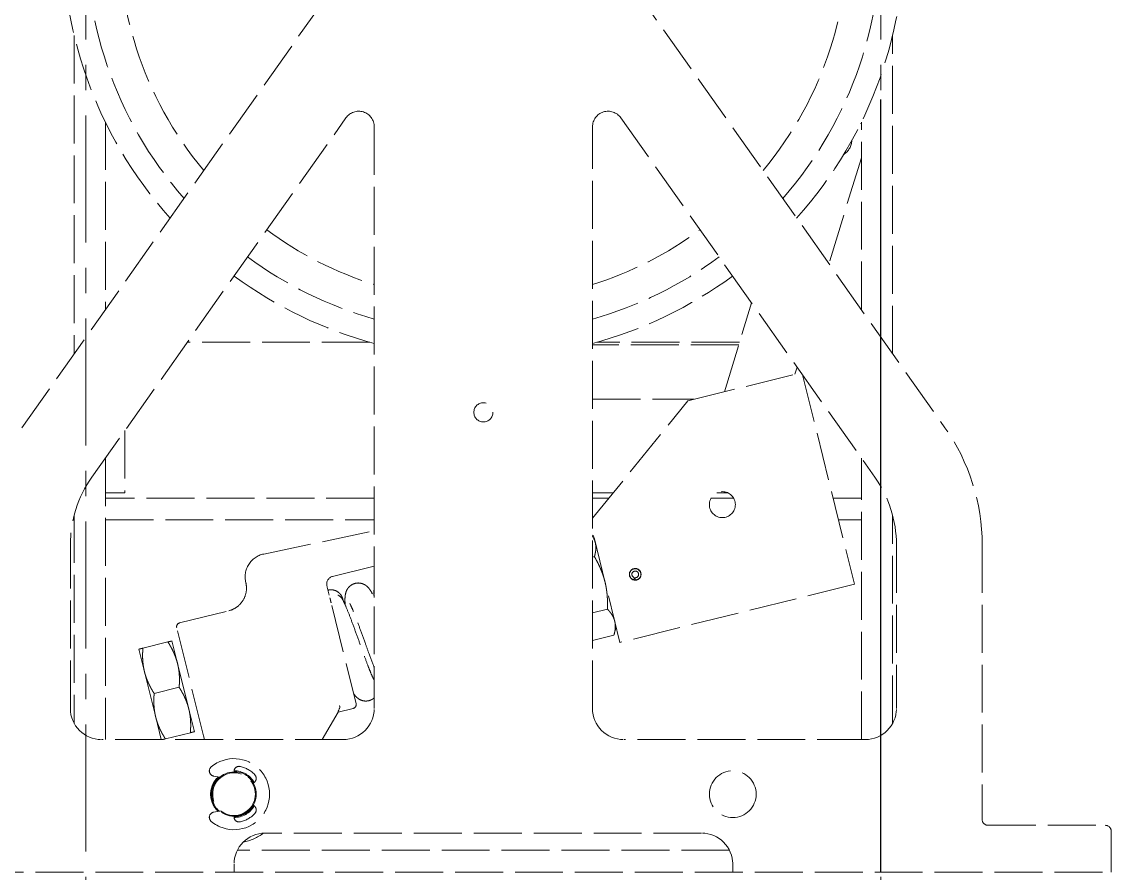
# Model space of a CAD drawing. Header units: millimetres. Extents: x -665 to 1025117, y -27997 to 4210.
# Drawn here: x 2197.6 to 2470.2, y -7994.5 to -7781.5 of the extents above; entities that cross this region are included whole.
import ezdxf

# ---------------------------------------------------------------- set-up
doc = ezdxf.new("R2010")
doc.units = ezdxf.units.MM
doc.linetypes.add('$2$ACAD_ISO02W100', pattern=[15, 12, -3])
doc.linetypes.add('$2$CENTER', pattern=[50.8, 31.75, -6.35, 6.35, -6.35])
doc.layers.add('$2$CL', color=2, linetype='$2$CENTER', lineweight=0)
doc.layers.add('$2$DL', color=8, linetype='$2$ACAD_ISO02W100', lineweight=0)

msp = doc.modelspace()

# ---------------------------------------------------------------- linework, layer by layer
at = {"layer": '$2$CL'}
for p, q in [((2213.675, -8243.082), (2213.675, -7760.248)), ((2412.575, -8243.082), (2412.575, -7760.248))]:
    msp.add_line(p, q, dxfattribs=at)
at = {"layer": '$2$DL'}
for p, q in [((2197.626, -7883.079), (2294.018, -7746.739)), ((2332.232, -7746.739), (2428.624, -7883.079)), ((2210.75, -7784.894), (2210.75, -7864.517)), ((2415.5, -7864.517), (2415.5, -7784.894)), ((2215.141, -7895.462), (2278.74, -7805.505)), ((2218.55, -7806.548), (2218.55, -7853.484)), ((2347.51, -7805.505), (2411.109, -7895.462)), ((2407.7, -7853.484), (2407.7, -7806.548)), ((2285.825, -7807.756), (2285.825, -7953.298)), ((2340.425, -7953.298), (2340.425, -7807.756)), ((2407.7, -7815.507), (2399.574, -7841.991)), ((2373.422, -7874.044), (2380.245, -7851.807)), ((2284.733, -7861.648), (2239.048, -7861.648)), ((2377.029, -7862.288), (2340.425, -7862.288)), ((2377.225, -7861.648), (2341.517, -7861.648)), ((2364.313, -7876.3), (2392.607, -7869.292)), ((2391.624, -7867.902), (2391.082, -7869.67)), ((2393.001, -7869.85), (2405.976, -7922.23)), ((2340.425, -7875.938), (2365.777, -7875.938)), ((2340.425, -7905.707), (2364.313, -7876.3)), ((2223.425, -7883.745), (2223.425, -7899.338)), ((2218.55, -7890.641), (2218.55, -7961.098)), ((2407.7, -7961.098), (2407.7, -7890.641)), ((2223.425, -7899.338), (2218.55, -7899.338)), ((2345.599, -7899.338), (2340.425, -7899.338)), ((2374.267, -7899.338), (2371.559, -7899.338)), ((2285.825, -7900.648), (2218.55, -7900.648)), ((2344.535, -7900.648), (2340.425, -7900.648)), ((2375.718, -7900.648), (2370.108, -7900.648)), ((2407.7, -7900.648), (2400.63, -7900.648)), ((2210.75, -7904.859), (2210.75, -7957.074)), ((2415.5, -7957.074), (2415.5, -7904.859)), ((2210.448, -7906.108), (2210.75, -7906.108)), ((2218.55, -7906.108), (2285.825, -7906.108)), ((2401.982, -7906.108), (2407.7, -7906.108)), ((2415.5, -7906.108), (2415.802, -7906.108)), ((2258.158, -7914.652), (2285.825, -7908.866)), ((2347.299, -7936.764), (2340.425, -7909.013)), ((2340.735, -7910.265), (2340.425, -7909.943)), ((2209.775, -7953.298), (2209.775, -7912.348)), ((2416.475, -7912.348), (2416.475, -7953.298)), ((2437.925, -7912.348), (2437.925, -7981.086)), ((2340.425, -7915.437), (2340.91, -7915.316)), ((2285.825, -7917.677), (2275.398, -7920.26)), ((2274.056, -7922.953), (2273.933, -7922.457)), ((2274.543, -7924.917), (2274.056, -7922.953)), ((2405.976, -7922.23), (2347.299, -7936.764)), ((2237.102, -7931.917), (2249.402, -7928.87)), ((2275.185, -7927.51), (2281.279, -7952.113)), ((2340.425, -7929.355), (2344.158, -7928.43)), ((2243.084, -7960.12), (2236.391, -7933.098)), ((2340.425, -7936.314), (2345.782, -7934.987)), ((2346.361, -7932.979), (2345.782, -7934.987)), ((2227.934, -7938.206), (2234.187, -7936.657)), ((2236.607, -7942.084), (2235.201, -7936.406)), ((2226.92, -7938.457), (2228.326, -7944.135)), ((2239.421, -7953.441), (2236.607, -7942.084)), ((2228.326, -7944.135), (2231.14, -7955.492)), ((2230.747, -7949.562), (2237, -7948.014)), ((2240.827, -7959.119), (2239.421, -7953.441)), ((2276.782, -7954.231), (2280.567, -7953.294)), ((2231.14, -7955.492), (2232.528, -7961.098)), ((2276.782, -7954.231), (2272.798, -7961.098)), ((2233.56, -7960.919), (2239.813, -7959.371)), ((2278.025, -7961.098), (2217.575, -7961.098)), ((2243.084, -7960.12), (2243.326, -7961.098)), ((2408.675, -7961.098), (2348.225, -7961.098)), ((2247.163, -7970.494), (2245.632, -7970.224)), ((2250.725, -7969.095), (2250.725, -7969.2)), ((2255.53, -7971.974), (2255.621, -7971.921)), ((2255.621, -7977.575), (2255.53, -7977.522)), ((2245.632, -7979.272), (2247.163, -7979.002)), ((2250.725, -7980.296), (2250.725, -7980.401)), ((2439.387, -7982.548), (2468.751, -7982.548)), ((2470.214, -7984.011), (2470.214, -7994.248)), ((2367.725, -7984.498), (2258.525, -7984.498)), ((2374.691, -7988.788), (2251.559, -7988.788)), ((2156.036, -7994.248), (2470.214, -7994.248)), ((2250.725, -7992.298), (2250.725, -7994.248)), ((2375.525, -7994.248), (2375.525, -7992.298))]:
    msp.add_line(p, q, dxfattribs=at)
for centre, radius in [((2313.125, -7879.198), 2.395), ((2372.913, -7902.295), 3.253), ((2351.119, -7919.747), 1.462), ((2250.725, -7974.748), 5.548), ((2250.725, -7974.748), 5.338), ((2375.525, -7974.748), 5.85)]:
    msp.add_circle(centre, radius, dxfattribs=at)
for centre, radius, start, end in [((2313.125, -7760.248), 105.3, 318.09966, 221.90034), ((2313.125, -7760.248), 99.45, 318.86903, 221.13097), ((2313.125, -7760.248), 91.163, 320.1335, 219.8665), ((2281.925, -7807.756), 3.9, 0, 144.73993), ((2344.325, -7807.756), 3.9, 35.26007, 180), ((2400.94, -7810.948), 7.8, 29.92608, 31.89078), ((2400.94, -7810.948), 4.388, 302.17143, 357.82857), ((2313.125, -7760.248), 91.162, 233.51426, 252.57451), ((2313.125, -7760.248), 91.162, 287.42549, 306.48574), ((2313.125, -7760.248), 99.45, 233.61641, 254.0672), ((2313.125, -7760.248), 99.45, 285.9328, 306.38359), ((2313.125, -7760.248), 105.3, 233.67883, 254.97389), ((2313.125, -7760.248), 105.3, 285.02611, 306.32117), ((2387.225, -7912.348), 50.7, 0, 35.26007), ((2239.025, -7912.348), 29.25, 144.73993, 180), ((2387.225, -7912.348), 29.25, 0, 35.26007), ((2259.356, -7920.378), 5.85, 101.81202, 193.91195), ((2351.119, -7919.747), 1.42, 275.08497, 247.78153), ((2351.119, -7919.747), 0.838, 282.16813, 240.69837), ((2350.556, -7920.75), 0.312, 274.82748, 60.69837), ((2351.362, -7920.871), 0.312, 102.16813, 248.03902), ((2237.337, -7932.863), 0.975, 103.91195, 193.91195), ((2217.575, -7953.298), 7.8, 180, 270), ((2278.025, -7953.298), 7.8, 270, 0), ((2280.333, -7952.347), 0.975, 283.91195, 13.91195), ((2348.225, -7953.298), 7.8, 180, 270), ((2408.675, -7953.298), 7.8, 270, 0), ((2250.725, -7974.748), 8.892, 230.07824, 129.92176), ((2245.86, -7968.934), 1.31, 129.92176, 260), ((2250.725, -7974.748), 5.85, 132.38101, 227.61899), ((2252.035, -7969.095), 1.31, 76.9497, 180), ((2250.725, -7974.748), 5.645, 30, 90), ((2250.725, -7974.748), 5.85, 30.14536, 89.85464), ((2250.725, -7974.748), 7.114, 43.0503, 76.9497), ((2254.966, -7970.787), 1.31, 300, 43.0503), ((2250.725, -7974.748), 5.645, 130.76004, 229.23996), ((2250.725, -7974.748), 5.645, 270, 330), ((2250.725, -7974.748), 5.85, 270.14536, 329.85464), ((2254.966, -7978.71), 1.31, 316.9497, 60), ((2245.86, -7980.562), 1.31, 100, 230.07824), ((2252.035, -7980.401), 1.31, 180, 283.0503), ((2250.725, -7974.748), 7.114, 283.0503, 316.9497), ((2439.387, -7981.086), 1.462, 180, 270), ((2258.525, -7992.298), 7.8, 90, 180), ((2250.725, -7974.748), 12.245, 280.78132, 307.14366), ((2367.725, -7992.298), 7.8, 0, 90)]:
    msp.add_arc(centre, radius, start, end, dxfattribs=at)
for centre, major_axis, ratio, start_param, end_param in [((2275.867, -7922.154), (0.469, -1.894), 0.9993908, 3.1415927, 4.712389), ((2287.668, -7935.463), (-10.901, -18.767), 0.0250931, 5.9546558, 6.3074662), ((2468.751, -7984.011), (1.463, 0), 0.9998477, 0, 1.5707963)]:
    msp.add_ellipse(centre, major_axis=major_axis, ratio=ratio, start_param=start_param, end_param=end_param, dxfattribs=at)
for points, weights in [([(2341.112, -7911.787), (2340.91, -7910.973), (2340.425, -7910.192)], [1, 1.04774873674, 1.07520831763]), ([(2340.91, -7915.316), (2341.489, -7913.308), (2341.112, -7911.787)], [1.10906450004, 1.0930923738, 1]), ([(2343.548, -7921.622), (2342.794, -7918.579), (2340.91, -7915.316)], [1, 1.0930923738, 1.10906450004]), ([(2344.158, -7928.43), (2344.302, -7924.665), (2343.548, -7921.622)], [1.10906450004, 1.0930923738, 1]), ([(2345.984, -7931.457), (2345.608, -7929.936), (2344.158, -7928.43)], [1, 1.0930923738, 1.10906450004]), ([(2345.782, -7934.987), (2346.361, -7932.979), (2345.984, -7931.457)], [1.10906450004, 1.0930923738, 1]), ([(2234.187, -7936.657), (2235.201, -7936.406), (2235.201, -7936.406)], [1.10906450004, 1.0930923738, 1]), ([(2236.607, -7942.084), (2235.955, -7939.449), (2234.187, -7936.657)], [1, 1.0930923738, 1.10906450004]), ([(2226.92, -7938.457), (2226.92, -7938.457), (2227.934, -7938.206)], [1, 1.0930923738, 1.10906450004]), ([(2227.934, -7938.206), (2227.674, -7941.5), (2228.326, -7944.135)], [1.10906450004, 1.0930923738, 1]), ([(2237, -7948.014), (2237.26, -7944.719), (2236.607, -7942.084)], [1.10906450004, 1.0930923738, 1]), ([(2228.326, -7944.135), (2228.979, -7946.771), (2230.747, -7949.562)], [1, 1.0930923738, 1.10906450004]), ([(2239.421, -7953.441), (2238.768, -7950.806), (2237, -7948.014)], [1, 1.0930923738, 1.10906450004]), ([(2230.747, -7949.562), (2230.487, -7952.857), (2231.14, -7955.492)], [1.10906450004, 1.0930923738, 1]), ([(2239.813, -7959.371), (2240.073, -7956.076), (2239.421, -7953.441)], [1.10906450004, 1.0930923738, 1]), ([(2231.14, -7955.492), (2231.792, -7958.127), (2233.56, -7960.919)], [1, 1.0930923738, 1.10906450004]), ([(2240.827, -7959.119), (2240.827, -7959.119), (2239.813, -7959.371)], [1, 1.0930923738, 1.10906450004]), ([(2233.56, -7960.919), (2233.087, -7961.037), (2232.839, -7961.098)], [1.10906450004, 1.10154679262, 1.07694413229])]:
    msp.add_rational_spline(points, weights, degree=2, dxfattribs=at)
for points in [[(2437.906, -7910.951), (2437.907, -7910.987), (2437.91, -7911.023), (2437.915, -7911.058)], [(2437.914, -7911.058), (2437.921, -7911.116), (2437.925, -7911.174), (2437.925, -7911.231)], [(2437.925, -7911.387), (2437.925, -7911.397), (2437.925, -7911.407), (2437.925, -7911.417)]]:
    msp.add_open_spline(points, degree=3, dxfattribs=at)
for points, knots in [([(2437.925, -7911.387), (2437.925, -7911.383), (2437.925, -7911.371), (2437.925, -7911.358), (2437.925, -7911.347), (2437.925, -7911.343), (2437.925, -7911.337), (2437.925, -7911.328), (2437.925, -7911.316), (2437.925, -7911.306), (2437.925, -7911.298), (2437.925, -7911.292), (2437.925, -7911.286), (2437.925, -7911.282), (2437.925, -7911.278), (2437.925, -7911.276), (2437.925, -7911.273), (2437.925, -7911.27), (2437.925, -7911.266), (2437.925, -7911.265), (2437.925, -7911.264), (2437.925, -7911.263), (2437.925, -7911.262), (2437.925, -7911.261), (2437.925, -7911.259), (2437.925, -7911.259), (2437.925, -7911.258), (2437.925, -7911.258), (2437.925, -7911.258), (2437.925, -7911.257), (2437.925, -7911.255), (2437.925, -7911.254), (2437.925, -7911.252), (2437.925, -7911.25), (2437.925, -7911.248), (2437.925, -7911.247), (2437.925, -7911.246), (2437.925, -7911.244), (2437.925, -7911.241), (2437.925, -7911.238), (2437.925, -7911.237), (2437.925, -7911.237), (2437.925, -7911.236), (2437.925, -7911.235), (2437.925, -7911.234), (2437.925, -7911.232), (2437.925, -7911.231), (2437.925, -7911.231)], [0.0175613, 0.0175613, 0.0175613, 0.0175613, 0.019383493, 0.023325576, 0.024311097, 0.024803858, 0.025296618, 0.02726766, 0.029238701, 0.031209743, 0.032195264, 0.033180784, 0.034166305, 0.035151826, 0.035644586, 0.035890967, 0.036137347, 0.037122868, 0.037615628, 0.037862008, 0.037923603, 0.037985198, 0.038108388, 0.038601149, 0.038724339, 0.038785934, 0.038847529, 0.038909124, 0.038970719, 0.039093909, 0.039340289, 0.03958667, 0.04007943, 0.04032581, 0.04057219, 0.040695381, 0.040818571, 0.041064951, 0.042050472, 0.042296852, 0.042420042, 0.042543232, 0.042789612, 0.042912802, 0.043035992, 0.043528753, 0.04382206, 0.04382206, 0.04382206, 0.04382206]), ([(2437.925, -7911.424), (2437.925, -7911.424), (2437.925, -7911.421), (2437.925, -7911.419), (2437.925, -7911.417)], [0.0114000714, 0.0114000714, 0.0114000714, 0.0114000714, 0.0114993269, 0.0125363242, 0.0125363242, 0.0125363242, 0.0125363242]), ([(2437.925, -7911.424), (2437.925, -7911.577), (2437.925, -7911.729), (2437.925, -7911.975), (2437.925, -7912.073), (2437.925, -7912.168)], [0, 0, 0, 0, 0.07642803, 0.07642803, 0.12808479, 0.12808479, 0.12808479, 0.12808479]), ([(2437.925, -7912.348), (2437.925, -7912.345), (2437.925, -7912.338), (2437.925, -7912.325), (2437.925, -7912.3), (2437.925, -7912.251), (2437.925, -7912.204), (2437.925, -7912.171), (2437.925, -7912.168)], [-0.149852191, -0.149852191, -0.149852191, -0.149852191, -0.148155042, -0.146184001, -0.142241917, -0.134357751, -0.118589418, -0.116654346, -0.116654346, -0.116654346, -0.116654346]), ([(2350.404, -7921.022), (2350.406, -7921.024), (2350.409, -7921.025), (2350.414, -7921.027), (2350.416, -7921.029), (2350.422, -7921.032), (2350.426, -7921.034), (2350.442, -7921.041), (2350.451, -7921.044), (2350.467, -7921.049), (2350.474, -7921.051), (2350.513, -7921.061), (2350.534, -7921.062), (2350.564, -7921.062), (2350.574, -7921.062), (2350.583, -7921.061)], [-1.17134333, -1.17134333, -1.17134333, -1.17134333, -1.16988026, -1.16988026, -1.1684172, -1.1684172, -1.16549107, -1.16549107, -1.1530993, -1.1530993, -1.14070752, -1.14070752, -1.06959866, -1.06959866, -1.03296079, -1.03296079, -1.03296079, -1.03296079]), ([(2351.245, -7921.161), (2351.253, -7921.164), (2351.262, -7921.167), (2351.291, -7921.176), (2351.312, -7921.181), (2351.352, -7921.183), (2351.359, -7921.183), (2351.376, -7921.183), (2351.385, -7921.183), (2351.403, -7921.181), (2351.407, -7921.18), (2351.414, -7921.179), (2351.417, -7921.179), (2351.422, -7921.178), (2351.425, -7921.177), (2351.428, -7921.176)], [-1.30959714, -1.30959714, -1.30959714, -1.30959714, -1.27295926, -1.27295926, -1.20185041, -1.20185041, -1.18945863, -1.18945863, -1.17706685, -1.17706685, -1.17414073, -1.17414073, -1.17267766, -1.17267766, -1.1712146, -1.1712146, -1.1712146, -1.1712146]), ([(2249.402, -7928.87), (2249.412, -7928.868), (2249.423, -7928.865), (2250.175, -7928.674), (2250.879, -7928.338), (2252.166, -7927.38), (2252.66, -7926.785), (2253.507, -7925.385), (2253.694, -7924.615), (2253.894, -7923.326), (2253.864, -7922.537), (2253.678, -7921.785)], [-0.9842444, -0.9842444, -0.9842444, -0.9842444, -0.98199894, -0.98199894, -0.81744243, -0.81744243, -0.63712769, -0.63712769, -0.37828486, -0.37828486, 0, 0, 0, 0]), ([(2274.239, -7923.69), (2274.564, -7923.61), (2274.907, -7923.582), (2275.561, -7923.641), (2275.881, -7923.722), (2276.479, -7923.977), (2276.765, -7924.157), (2277.257, -7924.592), (2277.47, -7924.854), (2277.709, -7925.276), (2277.776, -7925.419), (2277.861, -7925.642), (2277.888, -7925.721), (2277.92, -7925.83), (2277.928, -7925.86), (2277.939, -7925.901), (2277.942, -7925.913), (2277.945, -7925.926), (2277.946, -7925.928), (2277.947, -7925.931), (2277.947, -7925.932), (2277.947, -7925.933), (2277.947, -7925.933), (2277.947, -7925.934)], [0.0000025, 0.0000025, 0.0000025, 0.0000025, 0.16357637, 0.16357637, 0.32079123, 0.32079123, 0.48144516, 0.48144516, 0.64181287, 0.64181287, 0.71838553, 0.71838553, 0.75883036, 0.75883036, 0.77398713, 0.77398713, 0.7796704, 0.7796704, 0.78073599, 0.78073599, 0.78124021, 0.78124021, 0.78130324, 0.78130324, 0.78130324, 0.78130324]), ([(2278.532, -7927.363), (2278.506, -7926.951), (2278.491, -7926.567), (2278.486, -7925.823), (2278.497, -7925.462), (2278.579, -7924.827), (2278.625, -7924.571), (2278.786, -7924.047), (2278.89, -7923.786), (2279.194, -7923.257), (2279.403, -7922.987), (2279.913, -7922.521), (2280.212, -7922.322), (2280.863, -7922.034), (2281.227, -7921.943), (2281.937, -7921.89), (2282.292, -7921.925), (2282.976, -7922.102), (2283.308, -7922.255), (2283.823, -7922.582), (2284.026, -7922.753), (2284.378, -7923.102), (2284.52, -7923.279), (2285.102, -7924.078), (2285.4, -7924.703), (2285.784, -7925.56), (2285.805, -7925.606), (2285.825, -7925.652)], [10.8965018, 10.8965018, 10.8965018, 10.8965018, 11.220793, 11.220793, 11.5798097, 11.5798097, 11.79663, 11.79663, 11.9777002, 11.9777002, 12.1663101, 12.1663101, 12.3503315, 12.3503315, 12.5392843, 12.5392843, 12.7232104, 12.7232104, 12.9203528, 12.9203528, 13.0910963, 13.0910963, 13.2861417, 13.2861417, 13.991697, 13.991697, 14.0307218, 14.0307218, 14.0307218, 14.0307218]), ([(2285.784, -7925.567), (2285.757, -7925.154), (2285.742, -7924.77), (2285.738, -7924.026), (2285.748, -7923.664), (2285.807, -7923.212), (2285.815, -7923.154), (2285.825, -7923.095)], [24.03843146, 24.03843146, 24.03843146, 24.03843146, 24.36316935, 24.36316935, 24.72205466, 24.72205466, 24.77382052, 24.77382052, 24.77382052, 24.77382052]), ([(2274.721, -7925.637), (2274.731, -7925.68), (2274.742, -7925.723), (2274.753, -7925.768), (2274.755, -7925.775), (2274.757, -7925.782), (2274.759, -7925.789), (2274.76, -7925.796), (2274.762, -7925.803), (2274.764, -7925.81), (2274.764, -7925.812), (2274.765, -7925.814), (2274.765, -7925.816), (2274.766, -7925.817), (2274.766, -7925.818), (2274.766, -7925.819), (2274.766, -7925.819), (2274.766, -7925.82), (2274.767, -7925.821), (2274.767, -7925.823), (2274.768, -7925.825), (2274.768, -7925.827), (2274.768, -7925.828), (2274.768, -7925.828), (2274.769, -7925.829), (2274.769, -7925.83), (2274.769, -7925.831), (2274.769, -7925.832), (2274.77, -7925.836), (2274.771, -7925.839), (2274.772, -7925.843), (2274.773, -7925.847), (2274.774, -7925.85), (2274.775, -7925.854), (2274.776, -7925.858), (2274.777, -7925.862), (2274.778, -7925.866), (2274.784, -7925.891), (2274.79, -7925.916), (2274.797, -7925.942), (2274.804, -7925.971), (2274.811, -7926.001), (2274.819, -7926.031), (2274.822, -7926.046), (2274.826, -7926.061), (2274.83, -7926.076), (2274.834, -7926.092), (2274.837, -7926.107), (2274.841, -7926.122), (2274.856, -7926.183), (2274.872, -7926.246), (2274.887, -7926.309), (2274.903, -7926.372), (2274.919, -7926.436), (2274.935, -7926.502), (2274.951, -7926.567), (2274.968, -7926.634), (2274.985, -7926.701), (2275, -7926.761), (2275.015, -7926.822), (2275.03, -7926.884)], [-12.64733004, -12.64733004, -12.64733004, -12.64733004, -12.59867063, -12.59867063, -12.59867063, -12.59086103, -12.59086103, -12.59086103, -12.58305138, -12.58305138, -12.58305138, -12.58109896, -12.58109896, -12.58109896, -12.58012275, -12.58012275, -12.58012275, -12.57914654, -12.57914654, -12.57914654, -12.57719411, -12.57719411, -12.57719411, -12.57621789, -12.57621789, -12.57621789, -12.57524168, -12.57524168, -12.57524168, -12.57133679, -12.57133679, -12.57133679, -12.56743189, -12.56743189, -12.56743189, -12.563218, -12.563218, -12.563218, -12.53618662, -12.53618662, -12.53618662, -12.50492681, -12.50492681, -12.50492681, -12.48929176, -12.48929176, -12.48929176, -12.47365348, -12.47365348, -12.47365348, -12.4110709, -12.4110709, -12.4110709, -12.34844818, -12.34844818, -12.34844818, -12.28579468, -12.28579468, -12.28579468, -12.22974491, -12.22974491, -12.22974491, -12.22974491]), ([(2276.705, -7924.913), (2276.705, -7924.913), (2276.706, -7924.913), (2276.707, -7924.914), (2276.708, -7924.914), (2276.714, -7924.917), (2276.719, -7924.92), (2276.73, -7924.926), (2276.736, -7924.929), (2276.777, -7924.95), (2276.81, -7924.968), (2277.06, -7925.109), (2277.26, -7925.259), (2277.559, -7925.555), (2277.673, -7925.693), (2277.811, -7925.902), (2277.847, -7925.961), (2277.892, -7926.042), (2277.903, -7926.063), (2277.921, -7926.095), (2277.927, -7926.107), (2277.932, -7926.118)], [0, 0, 0, 0, 0.00007544, 0.00007544, 0.0006781, 0.0006781, 0.00342834, 0.00342834, 0.00709525, 0.00709525, 0.02665593, 0.02665593, 0.15428434, 0.15428434, 0.24641379, 0.24641379, 0.28114089, 0.28114089, 0.29271663, 0.29271663, 0.29900836, 0.29900836, 0.29900836, 0.29900836]), ([(2277.861, -7925.996), (2277.861, -7925.996), (2277.861, -7925.996), (2277.861, -7925.996), (2277.861, -7925.996), (2277.861, -7925.996), (2277.861, -7925.996), (2277.861, -7925.996), (2277.861, -7925.997), (2277.862, -7925.997), (2277.862, -7925.998), (2277.864, -7926), (2277.865, -7926.003), (2277.87, -7926.01), (2277.873, -7926.015), (2277.88, -7926.027), (2277.884, -7926.034), (2277.899, -7926.059), (2277.909, -7926.077), (2277.933, -7926.119), (2277.946, -7926.143), (2277.961, -7926.171), (2277.963, -7926.175), (2277.965, -7926.179)], [0.36106419, 0.36106419, 0.36106419, 0.36106419, 0.361136079, 0.361136079, 0.361211893, 0.361211893, 0.361287689, 0.361287689, 0.361440413, 0.361440413, 0.36174483, 0.36174483, 0.362957207, 0.362957207, 0.365943878, 0.365943878, 0.369922179, 0.369922179, 0.38053018, 0.38053018, 0.39467427, 0.39467427, 0.396777946, 0.396777946, 0.396777946, 0.396777946]), ([(2277.919, -7926.097), (2277.919, -7926.097), (2277.919, -7926.097), (2277.919, -7926.097), (2277.919, -7926.097), (2277.919, -7926.097), (2277.919, -7926.097), (2277.92, -7926.097), (2277.92, -7926.097), (2277.92, -7926.098), (2277.92, -7926.098), (2277.92, -7926.098), (2277.92, -7926.098), (2277.92, -7926.099), (2277.921, -7926.099), (2277.924, -7926.105), (2277.926, -7926.109), (2277.936, -7926.126), (2277.943, -7926.139), (2277.959, -7926.167), (2277.967, -7926.184), (2277.98, -7926.209), (2277.985, -7926.217), (2277.99, -7926.227), (2277.991, -7926.229), (2277.991, -7926.23), (2277.991, -7926.23), (2277.992, -7926.231), (2277.992, -7926.231), (2277.992, -7926.231), (2277.992, -7926.231), (2277.992, -7926.231), (2277.992, -7926.231), (2277.992, -7926.231), (2277.992, -7926.231), (2277.992, -7926.231)], [0.440525541, 0.440525541, 0.440525541, 0.440525541, 0.440540441, 0.440540441, 0.440578374, 0.440578374, 0.44061634, 0.44061634, 0.440654236, 0.440654236, 0.44073036, 0.44073036, 0.440805934, 0.440805934, 0.441108964, 0.441108964, 0.443827265, 0.443827265, 0.451059765, 0.451059765, 0.460702719, 0.460702719, 0.465600602, 0.465600602, 0.466218198, 0.466218198, 0.466371266, 0.466371266, 0.46644743, 0.46644743, 0.466524035, 0.466524035, 0.466600293, 0.466600293, 0.466603084, 0.466603084, 0.466603084, 0.466603084]), ([(2277.947, -7925.934), (2277.952, -7925.954), (2277.952, -7925.954), (2277.973, -7926.036), (2277.988, -7926.097), (2278.019, -7926.224), (2278.033, -7926.277), (2278.047, -7926.337)], [0, 0, 0, 0, 0.19805602, 0.19805602, 0.39396113, 0.39396113, 0.50632129, 0.50632129, 0.50632129, 0.50632129]), ([(2277.956, -7926.162), (2277.956, -7926.162), (2277.956, -7926.162), (2277.956, -7926.162), (2277.956, -7926.163), (2277.956, -7926.163), (2277.956, -7926.163), (2277.956, -7926.163), (2277.956, -7926.163), (2277.956, -7926.163), (2277.956, -7926.163), (2277.956, -7926.164), (2277.957, -7926.164), (2277.957, -7926.165), (2277.957, -7926.166), (2277.958, -7926.167), (2277.959, -7926.168), (2277.962, -7926.174), (2277.964, -7926.178), (2277.971, -7926.191), (2277.976, -7926.2), (2277.981, -7926.21), (2277.982, -7926.212), (2277.983, -7926.214)], [0.4825003265, 0.4825003265, 0.4825003265, 0.4825003265, 0.4825553457, 0.4825553457, 0.4825932607, 0.4825932607, 0.4826311348, 0.4826311348, 0.4827072852, 0.4827072852, 0.4828592028, 0.4828592028, 0.4830101184, 0.4830101184, 0.4833118487, 0.4833118487, 0.4839149598, 0.4839149598, 0.4863255134, 0.4863255134, 0.4912310987, 0.4912310987, 0.4921662175, 0.4921662175, 0.4921662175, 0.4921662175]), ([(2277.98, -7926.207), (2277.98, -7926.207), (2277.98, -7926.207), (2277.98, -7926.207), (2277.98, -7926.207), (2277.98, -7926.207), (2277.98, -7926.207), (2277.98, -7926.208), (2277.98, -7926.208), (2277.98, -7926.208), (2277.98, -7926.208), (2277.981, -7926.209), (2277.981, -7926.21), (2277.982, -7926.211), (2277.982, -7926.212), (2277.984, -7926.215), (2277.985, -7926.218), (2277.987, -7926.222), (2277.989, -7926.224), (2277.99, -7926.227), (2277.991, -7926.228), (2277.992, -7926.23), (2277.992, -7926.23), (2277.992, -7926.231), (2277.992, -7926.231), (2277.992, -7926.232), (2277.993, -7926.232), (2277.993, -7926.232), (2277.993, -7926.232), (2277.993, -7926.232)], [0.4987782738, 0.4987782738, 0.4987782738, 0.4987782738, 0.498844299, 0.498844299, 0.4989959403, 0.4989959403, 0.4991477234, 0.4991477234, 0.4992992814, 0.4992992814, 0.4994504966, 0.4994504966, 0.4997536082, 0.4997536082, 0.5003591201, 0.5003591201, 0.5015643923, 0.5015643923, 0.5027840785, 0.5027840785, 0.5033955599, 0.5033955599, 0.5036992695, 0.5036992695, 0.5040038826, 0.5040038826, 0.5043079979, 0.5043079979, 0.5044476712, 0.5044476712, 0.5044476712, 0.5044476712]), ([(2277.992, -7926.23), (2277.992, -7926.23), (2277.992, -7926.23), (2277.992, -7926.23), (2277.992, -7926.231), (2277.992, -7926.231), (2277.993, -7926.232), (2277.993, -7926.233), (2277.994, -7926.234), (2277.995, -7926.236), (2277.996, -7926.238), (2277.999, -7926.244), (2278.001, -7926.247), (2278.004, -7926.254), (2278.007, -7926.259), (2278.021, -7926.286), (2278.034, -7926.311), (2278.113, -7926.464), (2278.178, -7926.595), (2278.332, -7926.915), (2278.421, -7927.108), (2278.842, -7928.045), (2279.202, -7928.927), (2279.957, -7930.875), (2280.359, -7931.952), (2281.171, -7934.176), (2281.591, -7935.344), (2282.408, -7937.616), (2282.815, -7938.747), (2283.567, -7940.808), (2283.923, -7941.768), (2284.536, -7943.366), (2284.806, -7944.045), (2285.227, -7945.048), (2285.395, -7945.425), (2285.628, -7945.91), (2285.711, -7946.068), (2285.794, -7946.215), (2285.815, -7946.249), (2285.825, -7946.265)], [0.5060417, 0.5060417, 0.5060417, 0.5060417, 0.5061476, 0.5061476, 0.5067565, 0.5067565, 0.5073664, 0.5073664, 0.5079737, 0.5079737, 0.5091825, 0.5091825, 0.5126616, 0.5126616, 0.5172897, 0.5172897, 0.5419702, 0.5419702, 0.6736263, 0.6736263, 0.8492262, 0.8492262, 1.4886573, 1.4886573, 2.1046963, 2.1046963, 2.7044293, 2.7044293, 3.2842745, 3.2842745, 3.8282954, 3.8282954, 4.3022521, 4.3022521, 4.667357, 4.667357, 4.9193475, 4.9193475, 5.0450143, 5.0450143, 5.0450143, 5.0450143]), ([(2285.825, -7943.131), (2285.419, -7942.078), (2284.98, -7940.888), (2284.226, -7938.815), (2283.911, -7937.94), (2283.168, -7935.873), (2282.732, -7934.658), (2281.915, -7932.421), (2281.523, -7931.366), (2280.824, -7929.558), (2280.504, -7928.77), (2280.121, -7927.902), (2280.012, -7927.667), (2279.843, -7927.326), (2279.776, -7927.203), (2279.707, -7927.084), (2279.69, -7927.058), (2279.69, -7927.058)], [60.2556001, 60.2556001, 60.2556001, 60.2556001, 60.9172661, 60.9172661, 61.370153, 61.370153, 61.9902931, 61.9902931, 62.5899442, 62.5899442, 63.1689193, 63.1689193, 63.4305298, 63.4305298, 63.6519869, 63.6519869, 63.7911262, 63.7911262, 63.7911262, 63.7911262]), ([(2285.825, -7950.644), (2285.58, -7950.861), (2285.295, -7951.046), (2284.658, -7951.324), (2284.294, -7951.414), (2283.584, -7951.464), (2283.227, -7951.427), (2282.558, -7951.254), (2282.246, -7951.113), (2281.73, -7950.787), (2281.516, -7950.604), (2281.13, -7950.216), (2280.969, -7950.011), (2280.764, -7949.721), (2280.703, -7949.629), (2280.645, -7949.537)], [70.8863468, 70.8863468, 70.8863468, 70.8863468, 71.0619516, 71.0619516, 71.2508762, 71.2508762, 71.4347658, 71.4347658, 71.6236294, 71.6236294, 71.8047578, 71.8047578, 72.0216236, 72.0216236, 72.1239685, 72.1239685, 72.1239685, 72.1239685]), ([(2277.046, -7952.615), (2277.046, -7952.616), (2277.047, -7952.616), (2277.165, -7952.711), (2277.209, -7952.799), (2277.251, -7952.951), (2277.243, -7953.041), (2277.2, -7953.133), (2277.199, -7953.136), (2277.198, -7953.138)], [-0.20234318, -0.20234318, -0.20234318, -0.20234318, -0.20196048, -0.20196048, -0.11574432, -0.11574432, -0.00328393, -0.00328393, 0, 0, 0, 0])]:
    msp.add_open_spline(points, degree=3, knots=knots, dxfattribs=at)
msp.add_line((2412.575, -7994.248), (2412.575, -7800.882))

doc.saveas('drawing.dxf')
